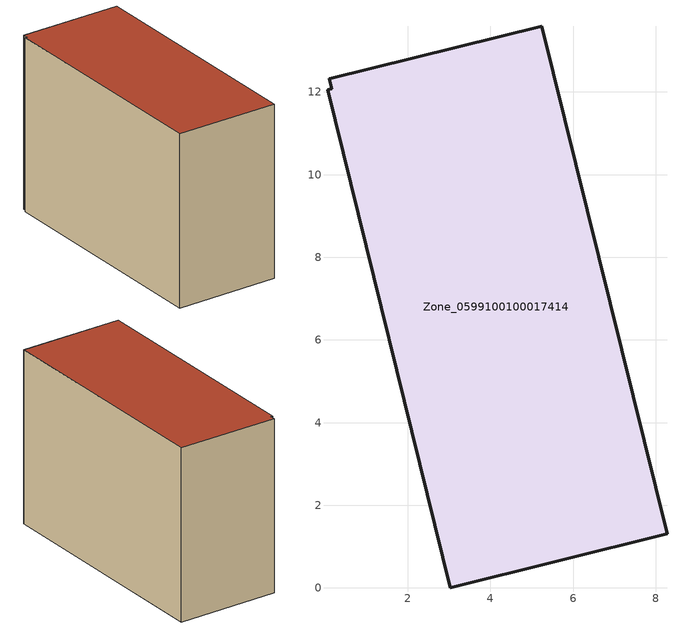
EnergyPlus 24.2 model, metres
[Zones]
Zone_0599100100017414
 floor ground (C_G): 0.16,12.08 0.1,12.32 5.25,13.6 8.27,1.31 3.03,0 0.06,12.06 z0
 wall outside (C_F): 3.03,0 8.27,1.31 5.25,13.6 0.1,12.32 0.16,12.08 0.06,12.06 3.03,0 z0:9.04
 roof outside (C_R): 0.1,12.32 0.16,12.08 0.06,12.06 3.03,0 8.27,1.31 5.25,13.6 z9.04
[BUILDING]
Pand.0599100100017414: North Axis=0; Terrain=City; Loads Convergence Tolerance Value=0.04; Temperature Convergence Tolerance Value=0.4; Solar Distribution=FullExterior; Maximum Number of Warmup Days=25; Minimum Number of Warmup Days=1
[Site:Location]
Rotterdam.The.Hague.AP_ZH_NLD Design_Conditions: Latitude=51.96; Longitude=4.45; Time Zone=1; Elevation=-4.5
[SITE:GROUNDTEMPERATURE:BUILDINGSURFACE]
18, 18, 18, 18, 18, 18, 18, 18, 18, 18, 18, 18
[MATERIAL] Thermal Absorptance=0.9; Solar Absorptance=0.7; Visible Absorptance=0.7
Name | Roughness | Thickness | Conductivity | Density | Specific Heat
G.TI.2015-2018 | MediumSmooth | 0.15 | 0.0428571 | 540 | 1210
F.TI.2015-2018 | Rough | 0.3 | 0.0666667 | 1920 | 840
R.TI.2015-2018 | MediumRough | 0.2 | 0.0333333 | 1500 | 1000
[CONSTRUCTION]
C_G: G.TI.2015-2018
C_F: F.TI.2015-2018
C_R: R.TI.2015-2018
[ZONE]
Zone_0599100100017414: Type=1; Multiplier=1; Ceiling Height=Autocalculate; Volume=Autocalculate; Floor Area=autocalculate; Part of Total Floor Area=Yes
[ZONEINFILTRATION:DESIGNFLOWRATE]
Infil_Zone_0599100100017414: Zone or ZoneList or Space or SpaceList=Zone_0599100100017414; Schedule=AlwaysOn; Design Flow Rate Calculation Method=Flow/Area; Flow Rate per Floor Area=0.0015; Constant Term Coefficient=1; Temperature Term Coefficient=0; Velocity Term Coefficient=0; Velocity Squared Term Coefficient=0
[HVACTEMPLATE:ZONE:IDEALLOADSAIRSYSTEM]
Zone_0599100100017414: Maximum Heating Supply Air Temperature=50; Minimum Cooling Supply Air Temperature=13; Maximum Heating Supply Air Humidity Ratio=0.0156; Minimum Cooling Supply Air Humidity Ratio=0.0077; Heating Limit=NoLimit; Cooling Limit=NoLimit; Dehumidification Control Type=ConstantSensibleHeatRatio; Cooling Sensible Heat Ratio=0.7; Dehumidification Setpoint=60; Humidification Control Type=None; Humidification Setpoint=30; Outdoor Air Method=None; Outdoor Air Flow Rate per Person=0.00944; Outdoor Air Flow Rate per Zone Floor Area=0; Outdoor Air Flow Rate per Zone=0; Demand Controlled Ventilation Type=None; Outdoor Air Economizer Type=NoEconomizer; Heat Recovery Type=None; Sensible Heat Recovery Effectiveness=0.7; Latent Heat Recovery Effectiveness=0.65
[ZONECONTROL:THERMOSTAT]
ThermostatControl_Zone_0599100100017414: Zone or ZoneList=Zone_0599100100017414; Control Type Schedule=DualSetpointControlType; Control 1=Thermostat_Zone_0599100100017414; Temperature Difference Between Cutout And Setpoint=0
[THERMOSTATSETPOINT:DUALSETPOINT]
Thermostat_Zone_0599100100017414: Heating Setpoint Temperature Schedule=HeatingSetpoint_Zone_0599100100017414; Cooling Setpoint Temperature Schedule=CoolingSetpoint_Zone_0599100100017414
[SCHEDULE:COMPACT]
HeatingSetpoint_Zone_0599100100017414: Through: 12/31, For: AllDays, Until: 24:00, 21
CoolingSetpoint_Zone_0599100100017414: Through: 12/31, For: AllDays, Until: 24:00, 24
DualSetpointControlType: Through: 12/31, For: AllDays, Until: 24:00, 4
AlwaysOn: Through: 12/31, For: AllDays, Until: 24:00, 1
